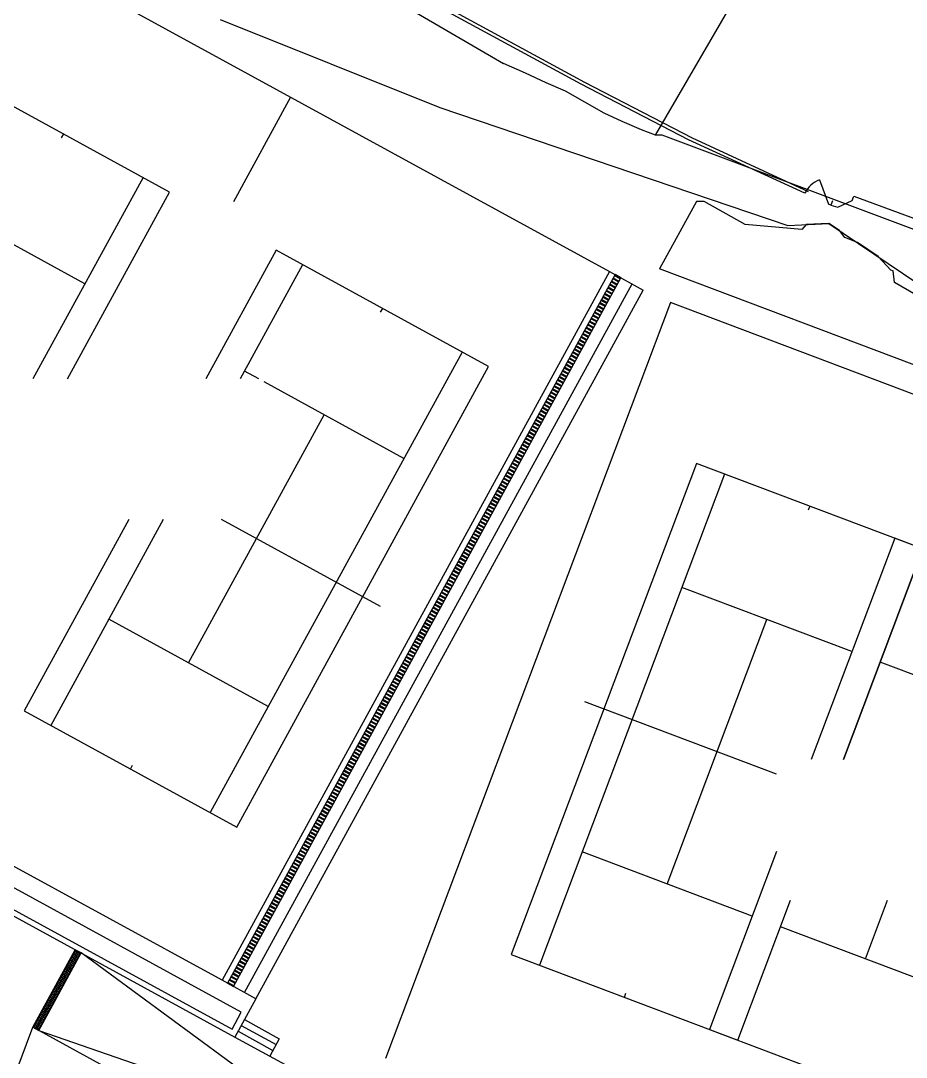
# Model space of a CAD drawing. Header units: millimetres. Extents: x 521005098 to 522149999836, y 174611071 to 175300000107.
# Drawn here: x 521946951555 to 521987053830, y 175122631020 to 175169562340 of the extents above; entities that cross this region are included whole.
import ezdxf

# ---------------------------------------------------------------- set-up
doc = ezdxf.new("R2010")
doc.units = ezdxf.units.MM
doc.header["$LTSCALE"] = 200
for name, color, linetype in [('0-35TEXT', 3, 'Continuous'), ('siteplan$0$0-35TEXT', 3, 'Continuous'), ('siteplan$0$siteplan$0$19', 1, 'Continuous'), ('siteplan$0$siteplan$0$25', 1, 'Continuous'), ('siteplan$0$siteplan$0$26', 1, 'Continuous'), ('siteplan$0$siteplan$0$48', 1, 'Continuous'), ('siteplan$0$siteplan$0$57', 1, 'Continuous'), ('siteplan$0$siteplan$0$58', 1, 'Continuous'), ('siteplan$0$siteplan$0$60', 1, 'Continuous'), ('siteplan$0$siteplan$0$63', 1, 'Continuous'), ('siteplan$0$siteplan$0$8', 1, 'Continuous'), ('siteplan$0$siteplan$0$9', 1, 'Continuous')]:
    doc.layers.add(name, color=color, linetype=linetype)
doc.layers.get('siteplan$0$0-35TEXT').off()

# ---------------------------------------------------------------- blocks, each defined once
blk = doc.blocks.new('siteplan$0$siteplan')
at = {"layer": 'siteplan$0$siteplan$0$19', "color": 8}
for p, q in [((21472.503, 75066.766), (21440.768, 75084.017)), ((21455.977, 75069.625), (21465.938, 75065.63)), ((21477.367, 75064.252), (21472.503, 75066.766)), ((21465.938, 75065.63), (21481.693, 75060.294)), ((21482.633, 75061.821), (21477.367, 75064.252)), ((21484.601, 75061.42), (21484.677, 75061.625)), ((21484.677, 75061.625), (21493.672, 75058.274)), ((21483.713, 75061.414), (21483.643, 75061.205)), ((21483.643, 75061.205), (21483.961, 75061.127)), ((21483.961, 75061.127), (21484.601, 75061.42)), ((21481.693, 75060.294), (21483.551, 75060.38)), ((21483.551, 75060.38), (21487.582, 75057.672))]:
    blk.add_line(p, q, dxfattribs=at)
at = {"layer": 'siteplan$0$siteplan$0$25', "color": 8}
for p, q in [((21472.329, 75066.688), (21440.584, 75083.919)), ((21477.195, 75064.176), (21472.329, 75066.688)), ((21482.463, 75061.749), (21477.195, 75064.176)), ((21483.12, 75062.357), (21483.525, 75061.26)), ((21483.643, 75061.205), (21483.525, 75061.26))]:
    blk.add_line(p, q, dxfattribs=at)
blk.add_arc((21483.525, 75061.26), 1.17, 110.2616, 155.2616, dxfattribs=at)
at = {"layer": 'siteplan$0$siteplan$0$26', "color": 8}
for p, q in [((21453.694, 75061.804), (21444.069, 75067.067)), ((21448.882, 75064.435), (21448.786, 75064.26)), ((21452.492, 75062.461), (21447.506, 75053.344)), ((21449.86, 75057.649), (21442.639, 75061.598)), ((21449.068, 75053.344), (21453.694, 75061.804)), ((21458.514, 75059.167), (21455.33, 75053.344)), ((21468.139, 75053.904), (21458.514, 75059.167)), ((21459.716, 75058.51), (21456.891, 75053.344)), ((21473.619, 75058.201), (21475.146, 75057.366)), ((21456.581, 75025.838), (21474.128, 75057.923)), ((21457.09, 75025.559), (21474.637, 75057.644)), ((21457.599, 75025.281), (21475.146, 75057.366)), ((21463.327, 75056.535), (21463.231, 75056.361)), ((21466.937, 75054.561), (21455.532, 75033.706)), ((21456.734, 75033.049), (21468.139, 75053.904)), ((21457.73, 75053.344), (21457.085, 75053.698)), ((21464.305, 75049.749), (21457.975, 75053.21)), ((21454.552, 75040.494), (21460.695, 75051.724)), ((21477.547, 75049.519), (21469.158, 75027.279)), ((21487.811, 75045.647), (21477.547, 75049.519)), ((21478.829, 75049.035), (21470.439, 75026.795)), ((21482.679, 75047.583), (21482.609, 75047.396)), ((21451.846, 75046.975), (21447.109, 75038.312)), ((21453.408, 75046.975), (21448.311, 75037.655)), ((21463.237, 75043.038), (21456.039, 75046.975)), ((21486.529, 75046.131), (21482.749, 75036.109)), ((21486.529, 75046.131), (21482.749, 75036.109)), ((21496.793, 75042.259), (21486.529, 75046.131)), ((21484.213, 75036.109), (21487.811, 75045.647)), ((21487.811, 75045.647), (21484.213, 75036.109)), ((21484.593, 75040.999), (21476.893, 75043.903)), ((21458.164, 75038.518), (21450.943, 75042.467)), ((21476.224, 75030.476), (21480.743, 75042.452)), ((21493.575, 75037.61), (21485.875, 75040.515)), ((21481.178, 75035.447), (21472.496, 75038.722)), ((21447.109, 75038.312), (21456.734, 75033.049)), ((21451.921, 75035.68), (21452.018, 75035.857)), ((21480.076, 75029.022), (21472.375, 75031.927)), ((21481.178, 75031.944), (21478.14, 75023.89)), ((21481.178, 75031.944), (21478.14, 75023.89)), ((21479.422, 75023.407), (21481.81, 75029.739)), ((21485.206, 75027.088), (21486.206, 75029.739)), ((21489.058, 75025.634), (21481.357, 75028.539)), ((21469.158, 75027.279), (21479.422, 75023.407)), ((21457.599, 75025.281), (21456.072, 75026.116)), ((21474.29, 75025.343), (21474.36, 75025.53)), ((21478.14, 75023.89), (21488.404, 75020.019))]:
    blk.add_line(p, q, dxfattribs=at)
at = {"layer": 'siteplan$0$siteplan$0$48', "color": 8}
for p, q in [((21456.938, 75024.679), (21442.977, 75032.301)), ((21442.539, 75031.543), (21456.532, 75023.904)), ((21456.532, 75023.904), (21456.938, 75024.679))]:
    blk.add_line(p, q, dxfattribs=at)
at = {"layer": 'siteplan$0$siteplan$0$57', "color": 8}
for p, q in [((21477.548, 75061.379), (21475.873, 75058.326)), ((21477.895, 75061.381), (21477.548, 75061.379)), ((21479.757, 75060.334), (21477.895, 75061.381)), ((21482.322, 75060.107), (21479.757, 75060.334)), ((21482.514, 75060.332), (21482.322, 75060.107)), ((21483.551, 75060.38), (21482.514, 75060.332)), ((21484.026, 75060.061), (21483.551, 75060.38)), ((21484.276, 75059.754), (21484.026, 75060.061)), ((21484.841, 75059.514), (21484.276, 75059.754)), ((21485.785, 75058.88), (21484.841, 75059.514)), ((21486.349, 75058.263), (21485.785, 75058.88)), ((21590.021, 75015.268), (21475.873, 75058.326)), ((21486.46, 75058.244), (21486.349, 75058.263)), ((21486.522, 75057.713), (21486.46, 75058.244)), ((21487.487, 75057.146), (21486.522, 75057.713))]:
    blk.add_line(p, q, dxfattribs=at)
at = {"layer": 'siteplan$0$siteplan$0$58', "color": 8}
for p, q in [((21460.404, 75019.487), (21449.684, 75027.353)), ((21447.765, 75023.844), (21460.404, 75019.487))]:
    blk.add_line(p, q, dxfattribs=at)
at = {"layer": 'siteplan$0$siteplan$0$60', "color": 8}
for p, q in [((21444.728, 75074.002), (21473.619, 75058.201)), ((21459.174, 75066.101), (21456.583, 75061.365)), ((21473.619, 75058.201), (21456.072, 75026.116)), ((21476.381, 75056.799), (21463.474, 75022.582)), ((21511.459, 75043.567), (21476.381, 75056.799)), ((21456.072, 75026.116), (21427.181, 75041.916))]:
    blk.add_line(p, q, dxfattribs=at)
at = {"layer": 'siteplan$0$siteplan$0$63', "color": 8}
for p, q in [((21473.865, 75058.067), (21456.318, 75025.981)), ((21456.581, 75025.838), (21474.128, 75057.923)), ((21473.948, 75057.594), (21473.685, 75057.738)), ((21473.958, 75057.611), (21473.695, 75057.755)), ((21473.967, 75057.629), (21473.704, 75057.773)), ((21474.024, 75057.733), (21473.761, 75057.877)), ((21474.034, 75057.75), (21473.771, 75057.894)), ((21474.043, 75057.768), (21473.78, 75057.912)), ((21474.101, 75057.872), (21473.837, 75058.016)), ((21474.11, 75057.89), (21473.847, 75058.034)), ((21474.12, 75057.907), (21473.856, 75058.051)), ((21474.128, 75057.923), (21473.865, 75058.067)), ((21473.72, 75057.176), (21473.457, 75057.32)), ((21473.729, 75057.193), (21473.466, 75057.337)), ((21473.739, 75057.211), (21473.476, 75057.355)), ((21473.796, 75057.315), (21473.533, 75057.459)), ((21473.805, 75057.333), (21473.542, 75057.477)), ((21473.815, 75057.35), (21473.552, 75057.494)), ((21473.872, 75057.454), (21473.609, 75057.598)), ((21473.882, 75057.472), (21473.618, 75057.616)), ((21473.891, 75057.489), (21473.628, 75057.633)), ((21473.434, 75056.654), (21473.171, 75056.798)), ((21473.491, 75056.758), (21473.228, 75056.902)), ((21473.501, 75056.775), (21473.238, 75056.919)), ((21473.51, 75056.793), (21473.247, 75056.937)), ((21473.567, 75056.897), (21473.304, 75057.041)), ((21473.577, 75056.915), (21473.314, 75057.059)), ((21473.586, 75056.932), (21473.323, 75057.076)), ((21473.644, 75057.037), (21473.38, 75057.181)), ((21473.653, 75057.054), (21473.39, 75057.198)), ((21473.663, 75057.071), (21473.399, 75057.215)), ((21473.187, 75056.201), (21472.923, 75056.345)), ((21473.196, 75056.218), (21472.933, 75056.362)), ((21473.206, 75056.236), (21472.942, 75056.38)), ((21473.263, 75056.34), (21472.999, 75056.484)), ((21473.272, 75056.358), (21473.009, 75056.502)), ((21473.282, 75056.375), (21473.019, 75056.519)), ((21473.339, 75056.479), (21473.076, 75056.623)), ((21473.348, 75056.497), (21473.085, 75056.641)), ((21473.358, 75056.514), (21473.095, 75056.658)), ((21473.415, 75056.619), (21473.152, 75056.763)), ((21473.425, 75056.636), (21473.161, 75056.78)), ((21472.958, 75055.783), (21472.695, 75055.927)), ((21472.968, 75055.8), (21472.704, 75055.944)), ((21472.977, 75055.818), (21472.714, 75055.962)), ((21473.034, 75055.922), (21472.771, 75056.066)), ((21473.044, 75055.94), (21472.781, 75056.084)), ((21473.053, 75055.957), (21472.79, 75056.101)), ((21473.11, 75056.062), (21472.847, 75056.206)), ((21473.12, 75056.079), (21472.857, 75056.223)), ((21473.129, 75056.096), (21472.866, 75056.24)), ((21472.663, 75055.243), (21472.4, 75055.387)), ((21472.672, 75055.261), (21472.409, 75055.405)), ((21472.73, 75055.365), (21472.466, 75055.509)), ((21472.739, 75055.383), (21472.476, 75055.527)), ((21472.749, 75055.4), (21472.485, 75055.544)), ((21472.806, 75055.505), (21472.542, 75055.648)), ((21472.815, 75055.522), (21472.552, 75055.666)), ((21472.825, 75055.539), (21472.562, 75055.683)), ((21472.882, 75055.644), (21472.619, 75055.788)), ((21472.891, 75055.661), (21472.628, 75055.805)), ((21472.901, 75055.679), (21472.638, 75055.823)), ((21472.425, 75054.808), (21472.162, 75054.952)), ((21472.434, 75054.826), (21472.171, 75054.969)), ((21472.444, 75054.843), (21472.181, 75054.987)), ((21472.501, 75054.947), (21472.238, 75055.091)), ((21472.511, 75054.965), (21472.247, 75055.109)), ((21472.52, 75054.982), (21472.257, 75055.126)), ((21472.577, 75055.087), (21472.314, 75055.231)), ((21472.587, 75055.104), (21472.323, 75055.248)), ((21472.596, 75055.121), (21472.333, 75055.265)), ((21472.653, 75055.226), (21472.39, 75055.37)), ((21472.196, 75054.39), (21471.933, 75054.534)), ((21472.206, 75054.408), (21471.943, 75054.552)), ((21472.215, 75054.425), (21471.952, 75054.569)), ((21472.272, 75054.53), (21472.009, 75054.673)), ((21472.282, 75054.547), (21472.019, 75054.691)), ((21472.292, 75054.564), (21472.028, 75054.708)), ((21472.349, 75054.669), (21472.085, 75054.813)), ((21472.358, 75054.686), (21472.095, 75054.83)), ((21472.368, 75054.704), (21472.104, 75054.848)), ((21471.892, 75053.833), (21471.628, 75053.977)), ((21471.901, 75053.851), (21471.638, 75053.994)), ((21471.911, 75053.868), (21471.647, 75054.012)), ((21471.968, 75053.972), (21471.705, 75054.116)), ((21471.977, 75053.99), (21471.714, 75054.134)), ((21471.987, 75054.007), (21471.724, 75054.151)), ((21472.044, 75054.112), (21471.781, 75054.256)), ((21472.053, 75054.129), (21471.79, 75054.273)), ((21472.063, 75054.147), (21471.8, 75054.29)), ((21472.12, 75054.251), (21471.857, 75054.395)), ((21472.13, 75054.268), (21471.866, 75054.412)), ((21472.139, 75054.286), (21471.876, 75054.43)), ((21471.663, 75053.415), (21471.4, 75053.559)), ((21471.673, 75053.433), (21471.409, 75053.577)), ((21471.682, 75053.45), (21471.419, 75053.594)), ((21471.739, 75053.555), (21471.476, 75053.699)), ((21471.749, 75053.572), (21471.486, 75053.716)), ((21471.758, 75053.589), (21471.495, 75053.733)), ((21471.815, 75053.694), (21471.552, 75053.838)), ((21471.825, 75053.711), (21471.562, 75053.855)), ((21471.834, 75053.729), (21471.571, 75053.873)), ((21471.377, 75052.893), (21471.114, 75053.037)), ((21471.435, 75052.997), (21471.171, 75053.141)), ((21471.444, 75053.015), (21471.181, 75053.159)), ((21471.454, 75053.032), (21471.19, 75053.176)), ((21471.511, 75053.137), (21471.248, 75053.281)), ((21471.52, 75053.154), (21471.257, 75053.298)), ((21471.53, 75053.172), (21471.267, 75053.315)), ((21471.587, 75053.276), (21471.324, 75053.42)), ((21471.596, 75053.293), (21471.333, 75053.437)), ((21471.606, 75053.311), (21471.343, 75053.455)), ((21471.13, 75052.44), (21470.867, 75052.584)), ((21471.139, 75052.458), (21470.876, 75052.602)), ((21471.149, 75052.475), (21470.886, 75052.619)), ((21471.206, 75052.58), (21470.943, 75052.724)), ((21471.216, 75052.597), (21470.952, 75052.741)), ((21471.225, 75052.614), (21470.962, 75052.758)), ((21471.282, 75052.719), (21471.019, 75052.863)), ((21471.292, 75052.736), (21471.029, 75052.88)), ((21471.301, 75052.754), (21471.038, 75052.898)), ((21471.358, 75052.858), (21471.095, 75053.002)), ((21471.368, 75052.876), (21471.105, 75053.02)), ((21470.901, 75052.022), (21470.638, 75052.166)), ((21470.911, 75052.04), (21470.648, 75052.184)), ((21470.92, 75052.057), (21470.657, 75052.201)), ((21470.978, 75052.162), (21470.714, 75052.306)), ((21470.987, 75052.179), (21470.724, 75052.323)), ((21470.997, 75052.197), (21470.733, 75052.341)), ((21471.054, 75052.301), (21470.791, 75052.445)), ((21471.063, 75052.318), (21470.8, 75052.462)), ((21471.073, 75052.336), (21470.81, 75052.48)), ((21470.616, 75051.5), (21470.353, 75051.644)), ((21470.673, 75051.605), (21470.41, 75051.749)), ((21470.682, 75051.622), (21470.419, 75051.766)), ((21470.692, 75051.639), (21470.429, 75051.783)), ((21470.749, 75051.744), (21470.486, 75051.888)), ((21470.759, 75051.761), (21470.495, 75051.905)), ((21470.768, 75051.779), (21470.505, 75051.923)), ((21470.825, 75051.883), (21470.562, 75052.027)), ((21470.835, 75051.901), (21470.572, 75052.045)), ((21470.844, 75051.918), (21470.581, 75052.062)), ((21470.368, 75051.048), (21470.105, 75051.191)), ((21470.378, 75051.065), (21470.114, 75051.209)), ((21470.387, 75051.082), (21470.124, 75051.226)), ((21470.444, 75051.187), (21470.181, 75051.331)), ((21470.454, 75051.204), (21470.191, 75051.348)), ((21470.463, 75051.222), (21470.2, 75051.366)), ((21470.521, 75051.326), (21470.257, 75051.47)), ((21470.53, 75051.343), (21470.267, 75051.487)), ((21470.54, 75051.361), (21470.276, 75051.505)), ((21470.597, 75051.465), (21470.333, 75051.609)), ((21470.606, 75051.483), (21470.343, 75051.627)), ((21470.14, 75050.63), (21469.876, 75050.774)), ((21470.149, 75050.647), (21469.886, 75050.791)), ((21470.159, 75050.664), (21469.895, 75050.808)), ((21470.216, 75050.769), (21469.953, 75050.913)), ((21470.225, 75050.786), (21469.962, 75050.93)), ((21470.235, 75050.804), (21469.972, 75050.948)), ((21470.292, 75050.908), (21470.029, 75051.052)), ((21470.302, 75050.926), (21470.038, 75051.07)), ((21470.311, 75050.943), (21470.048, 75051.087)), ((21469.844, 75050.09), (21469.581, 75050.234)), ((21469.854, 75050.107), (21469.591, 75050.251)), ((21469.911, 75050.212), (21469.648, 75050.356)), ((21469.921, 75050.229), (21469.657, 75050.373)), ((21469.93, 75050.247), (21469.667, 75050.391)), ((21469.987, 75050.351), (21469.724, 75050.495)), ((21469.997, 75050.369), (21469.734, 75050.512)), ((21470.006, 75050.386), (21469.743, 75050.53)), ((21470.063, 75050.49), (21469.8, 75050.634)), ((21470.073, 75050.508), (21469.81, 75050.652)), ((21470.083, 75050.525), (21469.819, 75050.669)), ((21469.606, 75049.655), (21469.343, 75049.799)), ((21469.616, 75049.672), (21469.353, 75049.816)), ((21469.625, 75049.69), (21469.362, 75049.833)), ((21469.683, 75049.794), (21469.419, 75049.938)), ((21469.692, 75049.811), (21469.429, 75049.955)), ((21469.702, 75049.829), (21469.438, 75049.973)), ((21469.759, 75049.933), (21469.496, 75050.077)), ((21469.768, 75049.951), (21469.505, 75050.095)), ((21469.778, 75049.968), (21469.515, 75050.112)), ((21469.835, 75050.073), (21469.572, 75050.216)), ((21469.378, 75049.237), (21469.115, 75049.381)), ((21469.387, 75049.254), (21469.124, 75049.398)), ((21469.397, 75049.272), (21469.134, 75049.416)), ((21469.454, 75049.376), (21469.191, 75049.52)), ((21469.464, 75049.394), (21469.2, 75049.537)), ((21469.473, 75049.411), (21469.21, 75049.555)), ((21469.53, 75049.515), (21469.267, 75049.659)), ((21469.54, 75049.533), (21469.277, 75049.677)), ((21469.549, 75049.55), (21469.286, 75049.694)), ((21469.073, 75048.68), (21468.81, 75048.824)), ((21469.083, 75048.697), (21468.82, 75048.841)), ((21469.092, 75048.715), (21468.829, 75048.858)), ((21469.149, 75048.819), (21468.886, 75048.963)), ((21469.159, 75048.836), (21468.896, 75048.98)), ((21469.168, 75048.854), (21468.905, 75048.998)), ((21469.226, 75048.958), (21468.962, 75049.102)), ((21469.235, 75048.976), (21468.972, 75049.12)), ((21469.245, 75048.993), (21468.981, 75049.137)), ((21469.302, 75049.098), (21469.039, 75049.242)), ((21469.311, 75049.115), (21469.048, 75049.259)), ((21469.321, 75049.132), (21469.058, 75049.276)), ((21468.845, 75048.262), (21468.582, 75048.406)), ((21468.854, 75048.279), (21468.591, 75048.423)), ((21468.864, 75048.297), (21468.601, 75048.441)), ((21468.921, 75048.401), (21468.658, 75048.545)), ((21468.93, 75048.419), (21468.667, 75048.563)), ((21468.94, 75048.436), (21468.677, 75048.58)), ((21468.997, 75048.54), (21468.734, 75048.684)), ((21469.007, 75048.558), (21468.743, 75048.702)), ((21469.016, 75048.575), (21468.753, 75048.719)), ((21468.559, 75047.74), (21468.296, 75047.884)), ((21468.616, 75047.844), (21468.353, 75047.988)), ((21468.626, 75047.861), (21468.363, 75048.005)), ((21468.635, 75047.879), (21468.372, 75048.023)), ((21468.692, 75047.983), (21468.429, 75048.127)), ((21468.702, 75048.001), (21468.439, 75048.145)), ((21468.711, 75048.018), (21468.448, 75048.162)), ((21468.769, 75048.123), (21468.505, 75048.267)), ((21468.778, 75048.14), (21468.515, 75048.284)), ((21468.788, 75048.157), (21468.524, 75048.301)), ((21468.312, 75047.287), (21468.048, 75047.431)), ((21468.321, 75047.304), (21468.058, 75047.448)), ((21468.331, 75047.322), (21468.067, 75047.466)), ((21468.388, 75047.426), (21468.124, 75047.57)), ((21468.397, 75047.444), (21468.134, 75047.588)), ((21468.407, 75047.461), (21468.144, 75047.605)), ((21468.464, 75047.565), (21468.201, 75047.709)), ((21468.473, 75047.583), (21468.21, 75047.727)), ((21468.483, 75047.6), (21468.22, 75047.744)), ((21468.54, 75047.705), (21468.277, 75047.849)), ((21468.55, 75047.722), (21468.286, 75047.866)), ((21468.083, 75046.869), (21467.82, 75047.013)), ((21468.093, 75046.886), (21467.829, 75047.03)), ((21468.102, 75046.904), (21467.839, 75047.048)), ((21468.159, 75047.008), (21467.896, 75047.152)), ((21468.169, 75047.026), (21467.905, 75047.17)), ((21468.178, 75047.043), (21467.915, 75047.187)), ((21468.235, 75047.148), (21467.972, 75047.292)), ((21468.245, 75047.165), (21467.982, 75047.309)), ((21468.254, 75047.182), (21467.991, 75047.326)), ((21467.788, 75046.329), (21467.525, 75046.473)), ((21467.797, 75046.347), (21467.534, 75046.491)), ((21467.854, 75046.451), (21467.591, 75046.595)), ((21467.864, 75046.469), (21467.601, 75046.613)), ((21467.874, 75046.486), (21467.61, 75046.63)), ((21467.931, 75046.59), (21467.667, 75046.734)), ((21467.94, 75046.608), (21467.677, 75046.752)), ((21467.95, 75046.625), (21467.686, 75046.769)), ((21468.007, 75046.73), (21467.744, 75046.874)), ((21468.016, 75046.747), (21467.753, 75046.891)), ((21468.026, 75046.765), (21467.763, 75046.909)), ((21467.55, 75045.894), (21467.287, 75046.038)), ((21467.559, 75045.912), (21467.296, 75046.055)), ((21467.569, 75045.929), (21467.306, 75046.073)), ((21467.626, 75046.033), (21467.363, 75046.177)), ((21467.635, 75046.051), (21467.372, 75046.195)), ((21467.645, 75046.068), (21467.382, 75046.212)), ((21467.702, 75046.173), (21467.439, 75046.317)), ((21467.712, 75046.19), (21467.448, 75046.334)), ((21467.721, 75046.207), (21467.458, 75046.351)), ((21467.778, 75046.312), (21467.515, 75046.456)), ((21467.321, 75045.476), (21467.058, 75045.62)), ((21467.331, 75045.494), (21467.068, 75045.638)), ((21467.34, 75045.511), (21467.077, 75045.655)), ((21467.397, 75045.616), (21467.134, 75045.759)), ((21467.407, 75045.633), (21467.144, 75045.777)), ((21467.416, 75045.65), (21467.153, 75045.794)), ((21467.474, 75045.755), (21467.21, 75045.899)), ((21467.483, 75045.772), (21467.22, 75045.916)), ((21467.493, 75045.79), (21467.229, 75045.934)), ((21467.017, 75044.919), (21466.753, 75045.063)), ((21467.026, 75044.937), (21466.763, 75045.08)), ((21467.036, 75044.954), (21466.772, 75045.098)), ((21467.093, 75045.058), (21466.83, 75045.202)), ((21467.102, 75045.076), (21466.839, 75045.22)), ((21467.112, 75045.093), (21466.849, 75045.237)), ((21467.169, 75045.198), (21466.906, 75045.342)), ((21467.178, 75045.215), (21466.915, 75045.359)), ((21467.188, 75045.233), (21466.925, 75045.376)), ((21467.245, 75045.337), (21466.982, 75045.481)), ((21467.255, 75045.354), (21466.991, 75045.498)), ((21467.264, 75045.372), (21467.001, 75045.516)), ((21466.788, 75044.501), (21466.525, 75044.645)), ((21466.798, 75044.519), (21466.534, 75044.663)), ((21466.807, 75044.536), (21466.544, 75044.68)), ((21466.864, 75044.641), (21466.601, 75044.785)), ((21466.874, 75044.658), (21466.611, 75044.802)), ((21466.883, 75044.675), (21466.62, 75044.819)), ((21466.94, 75044.78), (21466.677, 75044.924)), ((21466.95, 75044.797), (21466.687, 75044.941)), ((21466.959, 75044.815), (21466.696, 75044.959)), ((21466.502, 75043.979), (21466.239, 75044.123)), ((21466.56, 75044.083), (21466.296, 75044.227)), ((21466.569, 75044.101), (21466.306, 75044.245)), ((21466.579, 75044.118), (21466.315, 75044.262)), ((21466.636, 75044.223), (21466.373, 75044.367)), ((21466.645, 75044.24), (21466.382, 75044.384)), ((21466.655, 75044.258), (21466.392, 75044.401)), ((21466.712, 75044.362), (21466.449, 75044.506)), ((21466.721, 75044.379), (21466.458, 75044.523)), ((21466.731, 75044.397), (21466.468, 75044.541)), ((21466.255, 75043.526), (21465.992, 75043.67)), ((21466.264, 75043.544), (21466.001, 75043.688)), ((21466.274, 75043.561), (21466.011, 75043.705)), ((21466.331, 75043.666), (21466.068, 75043.81)), ((21466.341, 75043.683), (21466.077, 75043.827)), ((21466.35, 75043.7), (21466.087, 75043.844)), ((21466.407, 75043.805), (21466.144, 75043.949)), ((21466.417, 75043.822), (21466.154, 75043.966)), ((21466.426, 75043.84), (21466.163, 75043.984)), ((21466.483, 75043.944), (21466.22, 75044.088)), ((21466.493, 75043.962), (21466.23, 75044.106)), ((21466.026, 75043.108), (21465.763, 75043.252)), ((21466.036, 75043.126), (21465.773, 75043.27)), ((21466.045, 75043.143), (21465.782, 75043.287)), ((21466.103, 75043.248), (21465.839, 75043.392)), ((21466.112, 75043.265), (21465.849, 75043.409)), ((21466.122, 75043.283), (21465.858, 75043.427)), ((21466.179, 75043.387), (21465.915, 75043.531)), ((21466.188, 75043.404), (21465.925, 75043.548)), ((21466.198, 75043.422), (21465.935, 75043.566)), ((21465.731, 75042.569), (21465.468, 75042.713)), ((21465.741, 75042.586), (21465.477, 75042.73)), ((21465.798, 75042.691), (21465.535, 75042.835)), ((21465.807, 75042.708), (21465.544, 75042.852)), ((21465.817, 75042.725), (21465.554, 75042.869)), ((21465.874, 75042.83), (21465.611, 75042.974)), ((21465.884, 75042.847), (21465.62, 75042.991)), ((21465.893, 75042.865), (21465.63, 75043.009)), ((21465.95, 75042.969), (21465.687, 75043.113)), ((21465.96, 75042.987), (21465.696, 75043.131)), ((21465.969, 75043.004), (21465.706, 75043.148)), ((21465.493, 75042.133), (21465.23, 75042.277)), ((21465.503, 75042.151), (21465.239, 75042.295)), ((21465.512, 75042.168), (21465.249, 75042.312)), ((21465.569, 75042.273), (21465.306, 75042.417)), ((21465.579, 75042.29), (21465.316, 75042.434)), ((21465.588, 75042.308), (21465.325, 75042.452)), ((21465.645, 75042.412), (21465.382, 75042.556)), ((21465.655, 75042.429), (21465.392, 75042.573)), ((21465.665, 75042.447), (21465.401, 75042.591)), ((21465.722, 75042.551), (21465.458, 75042.695)), ((21465.265, 75041.716), (21465.001, 75041.86)), ((21465.274, 75041.733), (21465.011, 75041.877)), ((21465.284, 75041.75), (21465.02, 75041.894)), ((21465.341, 75041.855), (21465.078, 75041.999)), ((21465.35, 75041.872), (21465.087, 75042.016)), ((21465.36, 75041.89), (21465.097, 75042.034)), ((21465.417, 75041.994), (21465.154, 75042.138)), ((21465.426, 75042.012), (21465.163, 75042.156)), ((21465.436, 75042.029), (21465.173, 75042.173)), ((21464.969, 75041.176), (21464.706, 75041.32)), ((21464.979, 75041.193), (21464.716, 75041.337)), ((21465.036, 75041.298), (21464.773, 75041.442)), ((21465.046, 75041.315), (21464.782, 75041.459)), ((21465.055, 75041.333), (21464.792, 75041.477)), ((21465.112, 75041.437), (21464.849, 75041.581)), ((21465.122, 75041.454), (21464.859, 75041.598)), ((21465.131, 75041.472), (21464.868, 75041.616)), ((21465.188, 75041.576), (21464.925, 75041.72)), ((21465.198, 75041.594), (21464.935, 75041.738)), ((21465.207, 75041.611), (21464.944, 75041.755)), ((21464.731, 75040.741), (21464.468, 75040.885)), ((21464.741, 75040.758), (21464.478, 75040.902)), ((21464.75, 75040.775), (21464.487, 75040.919)), ((21464.808, 75040.88), (21464.544, 75041.024)), ((21464.817, 75040.897), (21464.554, 75041.041)), ((21464.827, 75040.915), (21464.563, 75041.059)), ((21464.884, 75041.019), (21464.621, 75041.163)), ((21464.893, 75041.037), (21464.63, 75041.181)), ((21464.903, 75041.054), (21464.64, 75041.198)), ((21464.96, 75041.159), (21464.697, 75041.302)), ((21464.503, 75040.323), (21464.24, 75040.467)), ((21464.512, 75040.34), (21464.249, 75040.484)), ((21464.522, 75040.358), (21464.259, 75040.502)), ((21464.579, 75040.462), (21464.316, 75040.606)), ((21464.589, 75040.48), (21464.325, 75040.623)), ((21464.598, 75040.497), (21464.335, 75040.641)), ((21464.655, 75040.601), (21464.392, 75040.745)), ((21464.665, 75040.619), (21464.402, 75040.763)), ((21464.674, 75040.636), (21464.411, 75040.78)), ((21464.198, 75039.766), (21463.935, 75039.91)), ((21464.208, 75039.783), (21463.945, 75039.927)), ((21464.217, 75039.801), (21463.954, 75039.944)), ((21464.274, 75039.905), (21464.011, 75040.049)), ((21464.284, 75039.922), (21464.021, 75040.066)), ((21464.293, 75039.94), (21464.03, 75040.084)), ((21464.351, 75040.044), (21464.087, 75040.188)), ((21464.36, 75040.062), (21464.097, 75040.206)), ((21464.37, 75040.079), (21464.106, 75040.223)), ((21464.427, 75040.184), (21464.164, 75040.327)), ((21464.436, 75040.201), (21464.173, 75040.345)), ((21464.446, 75040.218), (21464.183, 75040.362)), ((21463.97, 75039.348), (21463.706, 75039.492)), ((21463.979, 75039.365), (21463.716, 75039.509)), ((21463.989, 75039.383), (21463.726, 75039.527)), ((21464.046, 75039.487), (21463.783, 75039.631)), ((21464.055, 75039.505), (21463.792, 75039.648)), ((21464.065, 75039.522), (21463.802, 75039.666)), ((21464.122, 75039.626), (21463.859, 75039.77)), ((21464.132, 75039.644), (21463.868, 75039.788)), ((21464.141, 75039.661), (21463.878, 75039.805)), ((21463.684, 75038.826), (21463.421, 75038.969)), ((21463.741, 75038.93), (21463.478, 75039.074)), ((21463.751, 75038.947), (21463.487, 75039.091)), ((21463.76, 75038.965), (21463.497, 75039.109)), ((21463.817, 75039.069), (21463.554, 75039.213)), ((21463.827, 75039.087), (21463.564, 75039.231)), ((21463.836, 75039.104), (21463.573, 75039.248)), ((21463.894, 75039.209), (21463.63, 75039.353)), ((21463.903, 75039.226), (21463.64, 75039.37)), ((21463.913, 75039.243), (21463.649, 75039.387)), ((21463.436, 75038.373), (21463.173, 75038.517)), ((21463.446, 75038.39), (21463.183, 75038.534)), ((21463.456, 75038.408), (21463.192, 75038.552)), ((21463.513, 75038.512), (21463.249, 75038.656)), ((21463.522, 75038.53), (21463.259, 75038.674)), ((21463.532, 75038.547), (21463.268, 75038.691)), ((21463.589, 75038.651), (21463.326, 75038.795)), ((21463.598, 75038.669), (21463.335, 75038.813)), ((21463.608, 75038.686), (21463.345, 75038.83)), ((21463.665, 75038.791), (21463.402, 75038.935)), ((21463.675, 75038.808), (21463.411, 75038.952)), ((21463.208, 75037.955), (21462.945, 75038.099)), ((21463.217, 75037.972), (21462.954, 75038.116)), ((21463.227, 75037.99), (21462.964, 75038.134)), ((21463.284, 75038.094), (21463.021, 75038.238)), ((21463.294, 75038.112), (21463.03, 75038.256)), ((21463.303, 75038.129), (21463.04, 75038.273)), ((21463.36, 75038.234), (21463.097, 75038.378)), ((21463.37, 75038.251), (21463.107, 75038.395)), ((21463.379, 75038.268), (21463.116, 75038.412)), ((21462.913, 75037.415), (21462.65, 75037.559)), ((21462.922, 75037.433), (21462.659, 75037.577)), ((21462.979, 75037.537), (21462.716, 75037.681)), ((21462.989, 75037.555), (21462.726, 75037.699)), ((21462.998, 75037.572), (21462.735, 75037.716)), ((21463.056, 75037.676), (21462.792, 75037.82)), ((21463.065, 75037.694), (21462.802, 75037.838)), ((21463.075, 75037.711), (21462.811, 75037.855)), ((21463.132, 75037.816), (21462.869, 75037.96)), ((21463.141, 75037.833), (21462.878, 75037.977)), ((21463.151, 75037.851), (21462.888, 75037.995)), ((21462.675, 75036.98), (21462.412, 75037.124)), ((21462.684, 75036.997), (21462.421, 75037.141)), ((21462.694, 75037.015), (21462.431, 75037.159)), ((21462.751, 75037.119), (21462.488, 75037.263)), ((21462.76, 75037.137), (21462.497, 75037.281)), ((21462.77, 75037.154), (21462.507, 75037.298)), ((21462.827, 75037.259), (21462.564, 75037.403)), ((21462.837, 75037.276), (21462.573, 75037.42)), ((21462.846, 75037.293), (21462.583, 75037.437)), ((21462.903, 75037.398), (21462.64, 75037.542)), ((21462.446, 75036.562), (21462.183, 75036.706)), ((21462.456, 75036.58), (21462.193, 75036.724)), ((21462.465, 75036.597), (21462.202, 75036.741)), ((21462.522, 75036.702), (21462.259, 75036.845)), ((21462.532, 75036.719), (21462.269, 75036.863)), ((21462.541, 75036.736), (21462.278, 75036.88)), ((21462.599, 75036.841), (21462.335, 75036.985)), ((21462.608, 75036.858), (21462.345, 75037.002)), ((21462.618, 75036.876), (21462.354, 75037.02)), ((21462.142, 75036.005), (21461.878, 75036.149)), ((21462.151, 75036.023), (21461.888, 75036.166)), ((21462.161, 75036.04), (21461.897, 75036.184)), ((21462.218, 75036.144), (21461.955, 75036.288)), ((21462.227, 75036.162), (21461.964, 75036.306)), ((21462.237, 75036.179), (21461.974, 75036.323)), ((21462.294, 75036.284), (21462.031, 75036.428)), ((21462.303, 75036.301), (21462.04, 75036.445)), ((21462.313, 75036.318), (21462.05, 75036.462)), ((21462.37, 75036.423), (21462.107, 75036.567)), ((21462.38, 75036.44), (21462.116, 75036.584)), ((21462.389, 75036.458), (21462.126, 75036.602)), ((21461.913, 75035.587), (21461.65, 75035.731)), ((21461.923, 75035.605), (21461.659, 75035.749)), ((21461.932, 75035.622), (21461.669, 75035.766)), ((21461.989, 75035.727), (21461.726, 75035.87)), ((21461.999, 75035.744), (21461.736, 75035.888)), ((21462.008, 75035.761), (21461.745, 75035.905)), ((21462.065, 75035.866), (21461.802, 75036.01)), ((21462.075, 75035.883), (21461.812, 75036.027)), ((21462.084, 75035.901), (21461.821, 75036.045)), ((21461.627, 75035.065), (21461.364, 75035.209)), ((21461.685, 75035.169), (21461.421, 75035.313)), ((21461.694, 75035.187), (21461.431, 75035.331)), ((21461.704, 75035.204), (21461.44, 75035.348)), ((21461.761, 75035.309), (21461.497, 75035.453)), ((21461.77, 75035.326), (21461.507, 75035.47)), ((21461.78, 75035.344), (21461.517, 75035.487)), ((21461.837, 75035.448), (21461.574, 75035.592)), ((21461.846, 75035.465), (21461.583, 75035.609)), ((21461.856, 75035.483), (21461.593, 75035.627)), ((21461.38, 75034.612), (21461.117, 75034.756)), ((21461.389, 75034.63), (21461.126, 75034.774)), ((21461.399, 75034.647), (21461.136, 75034.791)), ((21461.456, 75034.752), (21461.193, 75034.896)), ((21461.466, 75034.769), (21461.202, 75034.913)), ((21461.475, 75034.786), (21461.212, 75034.93)), ((21461.532, 75034.891), (21461.269, 75035.035)), ((21461.542, 75034.908), (21461.278, 75035.052)), ((21461.551, 75034.926), (21461.288, 75035.07)), ((21461.608, 75035.03), (21461.345, 75035.174)), ((21461.618, 75035.048), (21461.355, 75035.191)), ((21461.151, 75034.194), (21460.888, 75034.338)), ((21461.161, 75034.212), (21460.898, 75034.356)), ((21461.17, 75034.229), (21460.907, 75034.373)), ((21461.227, 75034.334), (21460.964, 75034.478)), ((21461.237, 75034.351), (21460.974, 75034.495)), ((21461.247, 75034.369), (21460.983, 75034.512)), ((21461.304, 75034.473), (21461.04, 75034.617)), ((21461.313, 75034.49), (21461.05, 75034.634)), ((21461.323, 75034.508), (21461.059, 75034.652)), ((21460.856, 75033.655), (21460.593, 75033.799)), ((21460.866, 75033.672), (21460.602, 75033.816)), ((21460.923, 75033.777), (21460.66, 75033.921)), ((21460.932, 75033.794), (21460.669, 75033.938)), ((21460.942, 75033.811), (21460.679, 75033.955)), ((21460.999, 75033.916), (21460.736, 75034.06)), ((21461.008, 75033.933), (21460.745, 75034.077)), ((21461.018, 75033.951), (21460.755, 75034.095)), ((21461.075, 75034.055), (21460.812, 75034.199)), ((21461.085, 75034.073), (21460.821, 75034.217)), ((21461.094, 75034.09), (21460.831, 75034.234)), ((21460.618, 75033.219), (21460.355, 75033.363)), ((21460.628, 75033.237), (21460.364, 75033.381)), ((21460.637, 75033.254), (21460.374, 75033.398)), ((21460.694, 75033.359), (21460.431, 75033.503)), ((21460.704, 75033.376), (21460.441, 75033.52)), ((21460.713, 75033.394), (21460.45, 75033.538)), ((21460.77, 75033.498), (21460.507, 75033.642)), ((21460.78, 75033.515), (21460.517, 75033.659)), ((21460.789, 75033.533), (21460.526, 75033.677)), ((21460.847, 75033.637), (21460.583, 75033.781)), ((21460.39, 75032.802), (21460.126, 75032.946)), ((21460.399, 75032.819), (21460.136, 75032.963)), ((21460.409, 75032.836), (21460.145, 75032.98)), ((21460.466, 75032.941), (21460.203, 75033.085)), ((21460.475, 75032.958), (21460.212, 75033.102)), ((21460.485, 75032.976), (21460.222, 75033.12)), ((21460.542, 75033.08), (21460.279, 75033.224)), ((21460.551, 75033.098), (21460.288, 75033.242)), ((21460.561, 75033.115), (21460.298, 75033.259)), ((21460.085, 75032.244), (21459.822, 75032.388)), ((21460.094, 75032.262), (21459.831, 75032.406)), ((21460.104, 75032.279), (21459.841, 75032.423)), ((21460.161, 75032.384), (21459.898, 75032.528)), ((21460.171, 75032.401), (21459.907, 75032.545)), ((21460.18, 75032.419), (21459.917, 75032.563)), ((21460.237, 75032.523), (21459.974, 75032.667)), ((21460.247, 75032.54), (21459.984, 75032.684)), ((21460.256, 75032.558), (21459.993, 75032.702)), ((21460.313, 75032.662), (21460.05, 75032.806)), ((21460.323, 75032.68), (21460.06, 75032.824)), ((21460.332, 75032.697), (21460.069, 75032.841)), ((21459.856, 75031.827), (21459.593, 75031.971)), ((21459.866, 75031.844), (21459.603, 75031.988)), ((21459.875, 75031.861), (21459.612, 75032.005)), ((21459.933, 75031.966), (21459.669, 75032.11)), ((21459.942, 75031.983), (21459.679, 75032.127)), ((21459.952, 75032.001), (21459.688, 75032.145)), ((21460.009, 75032.105), (21459.746, 75032.249)), ((21460.018, 75032.123), (21459.755, 75032.267)), ((21460.028, 75032.14), (21459.765, 75032.284)), ((21459.571, 75031.304), (21459.308, 75031.448)), ((21459.628, 75031.409), (21459.365, 75031.553)), ((21459.637, 75031.426), (21459.374, 75031.57)), ((21459.647, 75031.444), (21459.384, 75031.588)), ((21459.704, 75031.548), (21459.441, 75031.692)), ((21459.714, 75031.566), (21459.45, 75031.709)), ((21459.723, 75031.583), (21459.46, 75031.727)), ((21459.78, 75031.687), (21459.517, 75031.831)), ((21459.79, 75031.705), (21459.527, 75031.849)), ((21459.799, 75031.722), (21459.536, 75031.866)), ((21459.323, 75030.852), (21459.06, 75030.996)), ((21459.333, 75030.869), (21459.069, 75031.013)), ((21459.342, 75030.887), (21459.079, 75031.03)), ((21459.399, 75030.991), (21459.136, 75031.135)), ((21459.409, 75031.008), (21459.146, 75031.152)), ((21459.418, 75031.026), (21459.155, 75031.17)), ((21459.476, 75031.13), (21459.212, 75031.274)), ((21459.485, 75031.148), (21459.222, 75031.292)), ((21459.495, 75031.165), (21459.231, 75031.309)), ((21459.552, 75031.27), (21459.288, 75031.413)), ((21459.561, 75031.287), (21459.298, 75031.431)), ((21459.095, 75030.434), (21458.831, 75030.578)), ((21459.104, 75030.451), (21458.841, 75030.595)), ((21459.114, 75030.469), (21458.85, 75030.613)), ((21459.171, 75030.573), (21458.908, 75030.717)), ((21459.18, 75030.591), (21458.917, 75030.734)), ((21459.19, 75030.608), (21458.927, 75030.752)), ((21459.247, 75030.712), (21458.984, 75030.856)), ((21459.257, 75030.73), (21458.993, 75030.874)), ((21459.266, 75030.747), (21459.003, 75030.891)), ((21458.809, 75029.912), (21458.546, 75030.055)), ((21458.866, 75030.016), (21458.603, 75030.16)), ((21458.876, 75030.033), (21458.612, 75030.177)), ((21458.885, 75030.051), (21458.622, 75030.195)), ((21458.942, 75030.155), (21458.679, 75030.299)), ((21458.952, 75030.173), (21458.689, 75030.317)), ((21458.961, 75030.19), (21458.698, 75030.334)), ((21459.018, 75030.295), (21458.755, 75030.439)), ((21459.028, 75030.312), (21458.765, 75030.456)), ((21459.038, 75030.329), (21458.774, 75030.473)), ((21458.561, 75029.459), (21458.298, 75029.603)), ((21458.571, 75029.476), (21458.308, 75029.62)), ((21458.581, 75029.494), (21458.317, 75029.638)), ((21458.638, 75029.598), (21458.374, 75029.742)), ((21458.647, 75029.616), (21458.384, 75029.76)), ((21458.657, 75029.633), (21458.393, 75029.777)), ((21458.714, 75029.737), (21458.451, 75029.881)), ((21458.723, 75029.755), (21458.46, 75029.899)), ((21458.733, 75029.772), (21458.47, 75029.916)), ((21458.79, 75029.877), (21458.527, 75030.021)), ((21458.799, 75029.894), (21458.536, 75030.038)), ((21458.333, 75029.041), (21458.07, 75029.185)), ((21458.342, 75029.058), (21458.079, 75029.202)), ((21458.352, 75029.076), (21458.089, 75029.22)), ((21458.409, 75029.18), (21458.146, 75029.324)), ((21458.419, 75029.198), (21458.155, 75029.342)), ((21458.428, 75029.215), (21458.165, 75029.359)), ((21458.485, 75029.32), (21458.222, 75029.464)), ((21458.495, 75029.337), (21458.232, 75029.481)), ((21458.504, 75029.354), (21458.241, 75029.498)), ((21458.038, 75028.501), (21457.775, 75028.645)), ((21458.047, 75028.519), (21457.784, 75028.663)), ((21458.104, 75028.623), (21457.841, 75028.767)), ((21458.114, 75028.641), (21457.851, 75028.785)), ((21458.123, 75028.658), (21457.86, 75028.802)), ((21458.181, 75028.762), (21457.917, 75028.906)), ((21458.19, 75028.78), (21457.927, 75028.924)), ((21458.2, 75028.797), (21457.936, 75028.941)), ((21458.257, 75028.902), (21457.994, 75029.046)), ((21458.266, 75028.919), (21458.003, 75029.063)), ((21458.276, 75028.937), (21458.013, 75029.081)), ((21457.8, 75028.066), (21457.537, 75028.21)), ((21457.809, 75028.083), (21457.546, 75028.227)), ((21457.819, 75028.101), (21457.556, 75028.245)), ((21457.876, 75028.205), (21457.613, 75028.349)), ((21457.885, 75028.223), (21457.622, 75028.367)), ((21457.895, 75028.24), (21457.632, 75028.384)), ((21457.952, 75028.345), (21457.689, 75028.489)), ((21457.962, 75028.362), (21457.698, 75028.506)), ((21457.971, 75028.379), (21457.708, 75028.523)), ((21458.028, 75028.484), (21457.765, 75028.628)), ((21457.571, 75027.648), (21457.308, 75027.792)), ((21457.581, 75027.666), (21457.318, 75027.81)), ((21457.59, 75027.683), (21457.327, 75027.827)), ((21457.647, 75027.787), (21457.384, 75027.931)), ((21457.657, 75027.805), (21457.394, 75027.949)), ((21457.666, 75027.822), (21457.403, 75027.966)), ((21457.724, 75027.927), (21457.46, 75028.071)), ((21457.733, 75027.944), (21457.47, 75028.088)), ((21457.743, 75027.962), (21457.479, 75028.106)), ((21447.502, 75023.988), (21449.422, 75027.497)), ((21449.449, 75027.482), (21447.53, 75023.972)), ((21449.519, 75027.444), (21447.6, 75023.934)), ((21449.589, 75027.406), (21447.67, 75023.896)), ((21449.658, 75027.368), (21447.739, 75023.858)), ((21447.765, 75023.844), (21449.684, 75027.353)), ((21449.547, 75027.102), (21449.284, 75027.246)), ((21449.585, 75027.172), (21449.322, 75027.316)), ((21449.623, 75027.242), (21449.36, 75027.385)), ((21449.661, 75027.311), (21449.399, 75027.455)), ((21449.684, 75027.353), (21449.422, 75027.497)), ((21457.267, 75027.091), (21457.003, 75027.235)), ((21457.276, 75027.108), (21457.013, 75027.252)), ((21457.286, 75027.126), (21457.022, 75027.27)), ((21457.343, 75027.23), (21457.079, 75027.374)), ((21457.352, 75027.248), (21457.089, 75027.392)), ((21457.362, 75027.265), (21457.099, 75027.409)), ((21457.419, 75027.37), (21457.156, 75027.514)), ((21457.428, 75027.387), (21457.165, 75027.531)), ((21457.438, 75027.404), (21457.175, 75027.548)), ((21457.495, 75027.509), (21457.232, 75027.653)), ((21457.505, 75027.526), (21457.241, 75027.67)), ((21457.514, 75027.544), (21457.251, 75027.688)), ((21449.281, 75026.615), (21449.018, 75026.759)), ((21449.319, 75026.685), (21449.056, 75026.828)), ((21449.357, 75026.754), (21449.094, 75026.898)), ((21449.395, 75026.824), (21449.132, 75026.968)), ((21449.433, 75026.893), (21449.17, 75027.037)), ((21449.471, 75026.963), (21449.208, 75027.107)), ((21449.509, 75027.033), (21449.246, 75027.176)), ((21457.038, 75026.673), (21456.775, 75026.817)), ((21457.048, 75026.691), (21456.784, 75026.835)), ((21457.057, 75026.708), (21456.794, 75026.852)), ((21457.114, 75026.813), (21456.851, 75026.956)), ((21457.124, 75026.83), (21456.86, 75026.974)), ((21457.133, 75026.847), (21456.87, 75026.991)), ((21457.19, 75026.952), (21456.927, 75027.096)), ((21457.2, 75026.969), (21456.937, 75027.113)), ((21457.209, 75026.987), (21456.946, 75027.131)), ((21449.052, 75026.197), (21448.789, 75026.341)), ((21449.09, 75026.267), (21448.827, 75026.41)), ((21449.128, 75026.336), (21448.865, 75026.48)), ((21449.166, 75026.406), (21448.903, 75026.55)), ((21449.204, 75026.476), (21448.942, 75026.619)), ((21449.243, 75026.545), (21448.98, 75026.689)), ((21456.752, 75026.151), (21456.489, 75026.295)), ((21456.809, 75026.255), (21456.546, 75026.399)), ((21456.819, 75026.273), (21456.556, 75026.417)), ((21456.829, 75026.29), (21456.565, 75026.434)), ((21456.886, 75026.395), (21456.622, 75026.539)), ((21456.895, 75026.412), (21456.632, 75026.556)), ((21456.905, 75026.429), (21456.642, 75026.573)), ((21456.962, 75026.534), (21456.699, 75026.678)), ((21456.971, 75026.551), (21456.708, 75026.695)), ((21456.981, 75026.569), (21456.718, 75026.713)), ((21448.786, 75025.709), (21448.523, 75025.853)), ((21448.824, 75025.779), (21448.561, 75025.923)), ((21448.862, 75025.849), (21448.599, 75025.993)), ((21448.9, 75025.918), (21448.637, 75026.062)), ((21448.938, 75025.988), (21448.675, 75026.132)), ((21448.976, 75026.058), (21448.713, 75026.202)), ((21449.014, 75026.127), (21448.751, 75026.271)), ((21456.318, 75025.981), (21456.581, 75025.838)), ((21456.59, 75025.855), (21456.327, 75025.999)), ((21456.6, 75025.872), (21456.337, 75026.016)), ((21456.657, 75025.977), (21456.394, 75026.121)), ((21456.667, 75025.994), (21456.403, 75026.138)), ((21456.676, 75026.012), (21456.413, 75026.156)), ((21456.733, 75026.116), (21456.47, 75026.26)), ((21456.743, 75026.134), (21456.48, 75026.277)), ((21448.519, 75025.222), (21448.256, 75025.366)), ((21448.557, 75025.292), (21448.294, 75025.435)), ((21448.595, 75025.361), (21448.332, 75025.505)), ((21448.633, 75025.431), (21448.37, 75025.575)), ((21448.671, 75025.501), (21448.408, 75025.644)), ((21448.709, 75025.57), (21448.446, 75025.714)), ((21448.748, 75025.64), (21448.484, 75025.784)), ((21448.253, 75024.734), (21447.989, 75024.878)), ((21448.291, 75024.804), (21448.027, 75024.948)), ((21448.329, 75024.874), (21448.066, 75025.018)), ((21448.367, 75024.943), (21448.104, 75025.087)), ((21448.405, 75025.013), (21448.142, 75025.157)), ((21448.443, 75025.083), (21448.18, 75025.227)), ((21448.481, 75025.152), (21448.218, 75025.296)), ((21448.024, 75024.317), (21447.761, 75024.46)), ((21448.062, 75024.386), (21447.799, 75024.53)), ((21448.1, 75024.456), (21447.837, 75024.6)), ((21448.138, 75024.526), (21447.875, 75024.669)), ((21448.176, 75024.595), (21447.913, 75024.739)), ((21448.214, 75024.665), (21447.951, 75024.809)), ((21447.502, 75023.988), (21447.765, 75023.844)), ((21447.796, 75023.899), (21447.532, 75024.043)), ((21447.834, 75023.968), (21447.57, 75024.112)), ((21447.872, 75024.038), (21447.609, 75024.182)), ((21447.91, 75024.108), (21447.647, 75024.252)), ((21447.948, 75024.177), (21447.685, 75024.321)), ((21447.986, 75024.247), (21447.723, 75024.391))]:
    blk.add_line(p, q, dxfattribs=at)
at = {"layer": 'siteplan$0$siteplan$0$8', "color": 8}
for p, q in [((21442.256, 75031.416), (21456.649, 75023.544)), ((21457.599, 75025.281), (21456.649, 75023.544)), ((21436.527, 74994.892), (21447.502, 75023.988)), ((21457.94, 75018.279), (21447.502, 75023.988)), ((21456.937, 75024.071), (21458.516, 75023.207)), ((21457.081, 75024.334), (21458.66, 75023.47)), ((21456.649, 75023.544), (21459.614, 75021.923)), ((21456.793, 75023.808), (21458.372, 75022.944)), ((21458.66, 75023.47), (21458.228, 75022.681))]:
    blk.add_line(p, q, dxfattribs=at)
at = {"layer": 'siteplan$0$siteplan$0$9', "color": 8}
for p, q in [((21462.38, 75071.38), (21468.81, 75067.62)), ((21475.69, 75064.38), (21479.19, 75070.38)), ((21469.81, 75067.19), (21468.81, 75067.62)), ((21470.75, 75066.75), (21469.81, 75067.19)), ((21471.62, 75066.38), (21470.75, 75066.75)), ((21472.5, 75065.88), (21471.62, 75066.38)), ((21473.38, 75065.38), (21472.5, 75065.88)), ((21474.19, 75065), (21473.38, 75065.38)), ((21475.06, 75064.62), (21474.19, 75065)), ((21475.69, 75064.38), (21475.06, 75064.62)), ((21476, 75064.38), (21475.69, 75064.38)), ((21498.19, 75056.06), (21476, 75064.38))]:
    blk.add_line(p, q, dxfattribs=at)
blk = doc.blocks.new('siteplan')
at = {"layer": 'siteplan$0$0-35TEXT', "xscale": 1000, "yscale": 1000, "zscale": 1000}
blk.add_blockref('siteplan$0$siteplan', (500000000, 100000000), dxfattribs=at)

msp = doc.modelspace()

# ---------------------------------------------------------------- block references
at = {"layer": '0-35TEXT', "xscale": 1000, "yscale": 1000, "zscale": 1000}
msp.add_blockref('siteplan', (500000094.73971, 99999891.38169), dxfattribs=at)

doc.saveas('drawing.dxf')
